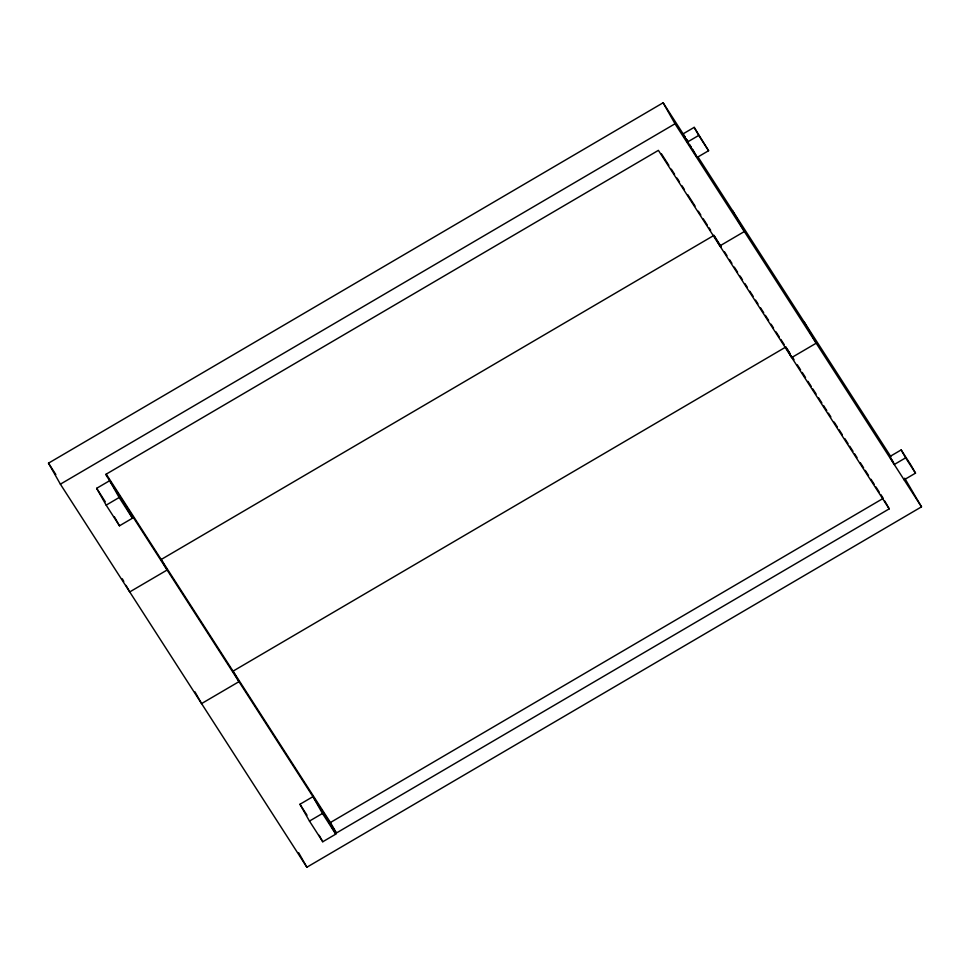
<?xml version="1.0" encoding="UTF-8"?>
<svg xmlns="http://www.w3.org/2000/svg" width="970" height="970" viewBox="0 0 970 970"><rect width="100%" height="100%" fill="white"/><g stroke="black" fill="none" stroke-linecap="round" stroke-linejoin="round"><path stroke-width="1.45" d="M904.719 478.21L921.5 506.837L306.872 867.228L60.382 484.175L48.5 463.163L663.128 102.772L685.147 137M60.382 484.175L675.011 123.784L921.5 506.837M682.795 134.03L694.18 127.361L708.585 150.714L697.2 157.395L682.795 134.03L688.094 142.275M96.648 488.322L109.658 480.696L119.164 497.501L132.478 518.186L119.468 525.813L106.166 505.14L96.648 488.322L105.257 501.708M687.354 142.093L698.739 135.412L708.585 150.714M106.166 505.14L119.164 497.501M721.28 246.816L713.932 235.395L161.19 559.496L167.131 570.008L129.725 591.93L126.015 585.371M785.87 346.993L233.03 671.155L238.972 681.668L201.578 703.589L194.897 691.768M884.749 500.981L889.211 508.862L336.372 833.024L105.657 474.475L658.4 150.362L791.714 357.554L816.206 343.198L804.312 322.185M915.498 473.142L905.64 457.84L894.267 464.509L889.781 456.591L901.166 449.922L911.012 465.224L915.498 473.142L904.113 479.81M299.96 804.275L312.958 796.649L322.476 813.454L335.778 834.127L322.767 841.754L309.466 821.081L299.96 804.275L307.005 815.224M309.466 821.081L322.476 813.454M106.276 474.16L330.43 822.511L883.258 498.35L880.808 494.53M686.784 139.534L688.409 142.069M698.206 157.285L890.836 456.652M689.609 144.627L691.125 146.979M889.781 456.591L893.576 462.484M661.467 153.878L668.851 165.337M671.313 169.156L674.587 174.248M677.048 178.08L679.509 181.899M681.959 185.719L684.42 189.538M687.694 194.631L695.078 206.101M698.351 211.193L700.813 215.013M703.274 218.832L707.372 225.198M709.009 227.744L710.646 230.29M724.541 251.885L726.991 255.692M729.44 259.499L731.889 263.306M734.338 267.114L737.6 272.182M740.049 275.989L742.499 279.796M744.948 283.604L747.397 287.411M749.846 291.218L753.12 296.299M755.569 300.106L758.019 303.913M760.468 307.708L763.729 312.789M765.366 315.323L768.628 320.403M771.077 324.21L773.526 328.018M775.976 331.825L779.249 336.893M780.874 339.439L784.148 344.508M786.682 348.266L789.956 353.359M792.417 357.166L794.054 359.712M797.328 364.805L800.602 369.885M802.238 372.432L805.512 377.524M807.962 381.331L811.235 386.424M812.872 388.97L816.146 394.05M818.607 397.87L821.881 402.962M823.518 405.496L826.792 410.589M828.428 413.135L830.878 416.954M834.151 422.035L837.425 427.127M839.062 429.674L842.336 434.754M844.797 438.573L848.071 443.654M849.708 446.2L852.982 451.292M854.618 453.839L857.068 457.646M860.341 462.738L863.615 467.819M865.252 470.365L868.526 475.458M870.987 479.277L874.261 484.357M875.898 486.904L879.172 491.996M785.773 347.054L791.714 357.554L889.211 508.862M48.5 463.163L55.848 474.572M901.166 449.922L905.64 457.84M694.18 127.361L698.739 135.412M732.471 210.526L744.354 231.539L719.873 245.895L713.932 235.395M692.641 149.331L697.2 157.395M663.128 102.772L675.011 123.784M786.609 348.303L791.811 357.493M330.43 822.511L336.372 833.024M326.272 817.322L335.778 834.127M319.118 835.291L322.767 841.754M122.96 501.381L132.478 518.186M114.351 516.755L119.468 525.813M298.699 852.788L306.872 867.228M122.305 578.799L123.784 581.43"/></g></svg>
